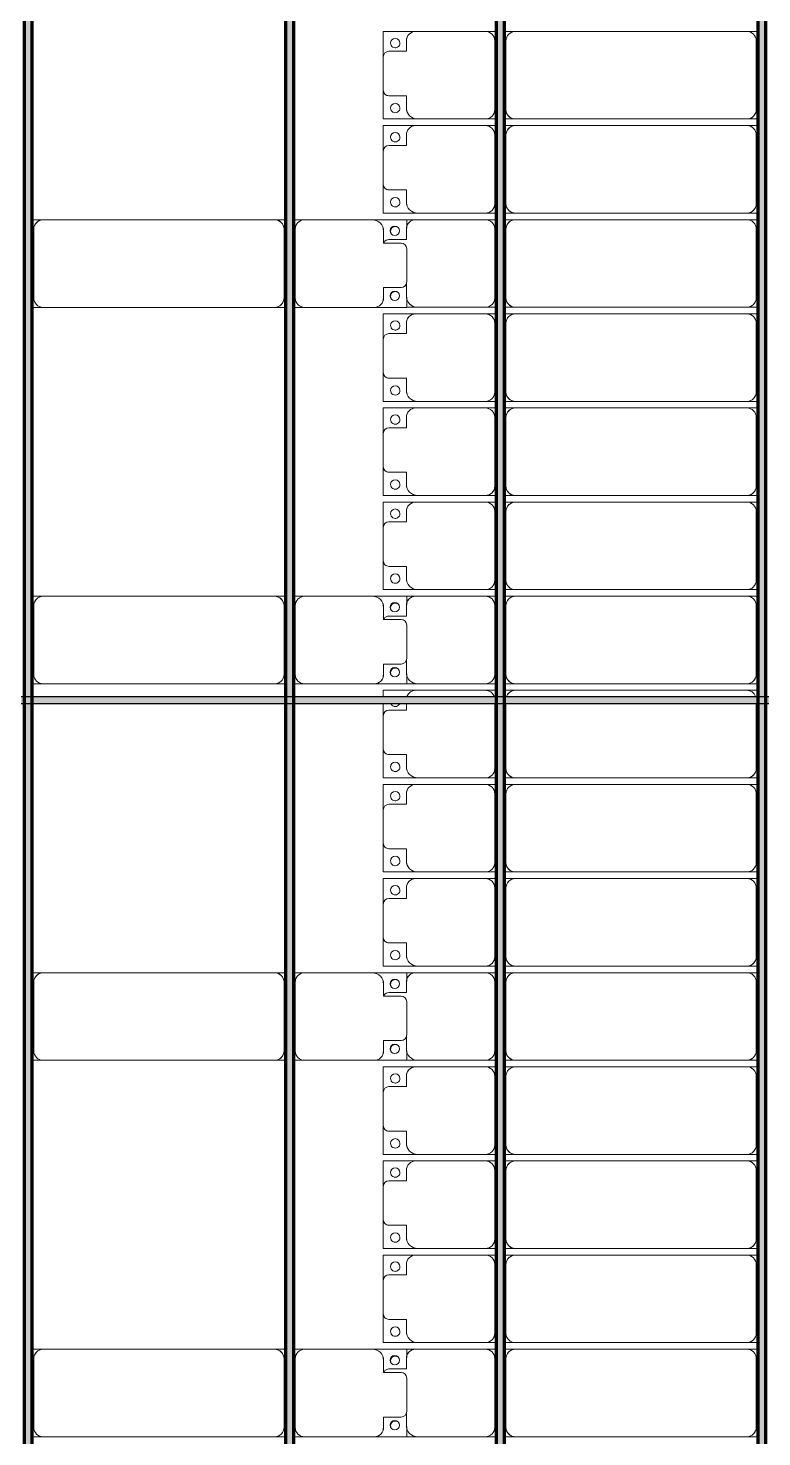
# Model space of a CAD drawing. Header units: millimetres. Extents: x 312848 to 517332, y -142134 to -35114.
# Drawn here: x 395425 to 399325, y -127561 to -120078 of the extents above; entities that cross this region are included whole.
import ezdxf

# ---------------------------------------------------------------- set-up
doc = ezdxf.new("R2010")
doc.units = ezdxf.units.MM
doc.layers.add('A-GENM', color=13, linetype='Continuous', lineweight=9)
doc.layers.add('S-BEAM', color=12, linetype='Continuous', lineweight=9)

# ---------------------------------------------------------------- blocks, each defined once
blk = doc.blocks.new('Dai phao do pin - DẢI PHAO ĐỠ PIN-V1-KHUNG KẾT CẤU BÈ PIN 3')
at = {"layer": 'A-GENM', "color": 7}
for p, q in [((67090, 241.6), (67149.7, 241.6)), ((68380.3, 241.6), (67149.7, 241.6)), ((68380.3, 241.6), (68440, 241.6)), ((68480, 241.6), (68539.7, 241.6)), ((68899.7, 241.6), (68539.7, 241.6)), ((68899.7, 241.6), (69082.2, 241.6)), ((69082.2, 241.6), (69082.2, 196.5)), ((67099.7, 191.6), (67099.7, -173.4)), ((68430.3, -173.4), (68430.3, 191.6)), ((68489.7, 191.6), (68489.7, -173.4)), ((68959.7, 118.2), (68959.7, 181.6)), ((69052.2, 118.2), (68959.7, 118.2)), ((69082.2, -88.2), (69082.2, 88.2)), ((68959.7, -173.4), (68959.7, -118.2)), ((68959.7, -118.2), (69052.2, -118.2)), ((67149.7, -223.4), (67090, -223.4)), ((67149.7, -223.4), (68380.3, -223.4)), ((68440, -223.4), (68380.3, -223.4)), ((68539.7, -223.4), (68480, -223.4)), ((68539.7, -223.4), (68909.7, -223.4)), ((69082.2, -223.4), (68909.7, -223.4)), ((69082.2, -169.7), (69082.2, -223.4))]:
    blk.add_line(p, q, dxfattribs=at)
for centre, radius, start, end in [((67149.7, 191.6), 50, 90, 180), ((67149.7, 191.6), 50, 105, 180), ((68380.3, 191.6), 50, 0, 90), ((68380.3, 191.6), 50, 15, 90), ((68539.7, 191.6), 50, 90, 180), ((68539.7, 191.6), 50, 135, 180), ((68899.7, 181.6), 60, 360, 90), ((68899.7, 181.6), 60, 360, 30), ((69018.6, 183.2), 25, 0, 180), ((69018.6, 183.2), 25, 180, 0), ((69052.2, 88.2), 30, 0, 90), ((69018.6, -161.8), 25, 0, 180), ((69052.2, -88.2), 30, 270, 0), ((69052.2, -88.2), 30, 300, 330), ((67149.7, -173.4), 50, 180, 270), ((67149.7, -173.4), 50, 180, 270), ((68380.3, -173.4), 50, 270, 0), ((68380.3, -173.4), 50, 285, 0), ((68539.7, -173.4), 50, 180, 270), ((68539.7, -173.4), 50, 180, 225), ((68909.7, -173.4), 50, 270, 0), ((68909.7, -173.4), 50, 315, 0), ((69018.6, -161.8), 25, 180, 0)]:
    blk.add_arc(centre, radius, start, end, dxfattribs=at)
blk = doc.blocks.new('Dai phao do pin - DẢI PHAO ĐỠ PIN-V2-KHUNG KẾT CẤU BÈ PIN 3')
at = {"layer": 'A-GENM', "color": 7}
for p, q in [((67090, 241.6), (67149.7, 241.6)), ((68380.3, 241.6), (67149.7, 241.6)), ((68380.3, 241.6), (68440, 241.6)), ((68480, 241.6), (68539.7, 241.6)), ((68899.7, 241.6), (68539.7, 241.6)), ((68899.7, 241.6), (69082.2, 241.6)), ((69082.2, 241.6), (69082.2, 196.5)), ((67099.7, 191.6), (67099.7, -173.4)), ((68430.3, -173.4), (68430.3, 191.6)), ((68489.7, 191.6), (68489.7, -173.4)), ((68959.7, 118.2), (68959.7, 181.6)), ((69052.2, 118.2), (68959.7, 118.2)), ((69082.2, -88.2), (69082.2, 88.2)), ((68959.7, -173.4), (68959.7, -118.2)), ((68959.7, -118.2), (69052.2, -118.2)), ((67149.7, -223.4), (67090, -223.4)), ((67149.7, -223.4), (68380.3, -223.4)), ((68440, -223.4), (68380.3, -223.4)), ((68539.7, -223.4), (68480, -223.4)), ((68539.7, -223.4), (68909.7, -223.4)), ((69082.2, -223.4), (68909.7, -223.4)), ((69082.2, -172.4), (69082.2, -223.4))]:
    blk.add_line(p, q, dxfattribs=at)
for centre, radius, start, end in [((67149.7, 191.6), 50, 90, 180), ((67149.7, 191.6), 50, 105, 180), ((68380.3, 191.6), 50, 0, 90), ((68380.3, 191.6), 50, 15, 90), ((68539.7, 191.6), 50, 90, 180), ((68539.7, 191.6), 50, 135, 180), ((68899.7, 181.6), 60, 360, 90), ((68899.7, 181.6), 60, 360, 28.85264), ((69018.6, 183.2), 25, 0, 180), ((69018.6, 183.2), 25, 180, 0), ((69052.2, 88.2), 30, 0, 90), ((69018.6, -161.8), 25, 0, 180), ((69052.2, -88.2), 30, 270, 0), ((69052.2, -88.2), 30, 300, 330), ((67149.7, -173.4), 50, 180, 270), ((67149.7, -173.4), 50, 180, 270), ((68380.3, -173.4), 50, 270, 0), ((68380.3, -173.4), 50, 285, 0), ((68539.7, -173.4), 50, 180, 270), ((68539.7, -173.4), 50, 180, 225), ((68909.7, -173.4), 50, 270, 0), ((68909.7, -173.4), 50, 315, 0), ((69018.6, -161.8), 25, 180, 0)]:
    blk.add_arc(centre, radius, start, end, dxfattribs=at)
blk = doc.blocks.new('Dai phao do pin - DẢI PHAO ĐỠ PIN-67477-KHUNG KẾT CẤU BÈ PIN 3')
at = {"layer": 'A-GENM', "color": 7}
for p, q in [((67090, 241.6), (67149.7, 241.6)), ((68380.3, 241.6), (67149.7, 241.6)), ((68380.3, 241.6), (68440, 241.6)), ((68480, 241.6), (68539.7, 241.6)), ((68899.7, 241.6), (68539.7, 241.6)), ((68899.7, 241.6), (69082.2, 241.6)), ((69082.2, 241.6), (69082.2, 196.5)), ((67099.7, 191.6), (67099.7, -173.4)), ((68430.3, -173.4), (68430.3, 191.6)), ((68489.7, 191.6), (68489.7, -173.4)), ((68959.7, 118.2), (68959.7, 181.6)), ((69052.2, 118.2), (68959.7, 118.2)), ((69082.2, -88.2), (69082.2, 88.2)), ((68959.7, -173.4), (68959.7, -118.2)), ((68959.7, -118.2), (69052.2, -118.2)), ((67149.7, -223.4), (67090, -223.4)), ((67149.7, -223.4), (68380.3, -223.4)), ((68440, -223.4), (68380.3, -223.4)), ((68539.7, -223.4), (68480, -223.4)), ((68539.7, -223.4), (68909.7, -223.4)), ((69082.2, -223.4), (68909.7, -223.4)), ((69082.2, -169.7), (69082.2, -223.4))]:
    blk.add_line(p, q, dxfattribs=at)
for centre, radius, start, end in [((67149.7, 191.6), 50, 90, 180), ((67149.7, 191.6), 50, 105, 180), ((68380.3, 191.6), 50, 0, 90), ((68380.3, 191.6), 50, 15, 90), ((68539.7, 191.6), 50, 90, 180), ((68539.7, 191.6), 50, 135, 180), ((68899.7, 181.6), 60, 360, 90), ((68899.7, 181.6), 60, 360, 30), ((69018.6, 183.2), 25, 0, 180), ((69018.6, 183.2), 25, 180, 0), ((69052.2, 88.2), 30, 0, 90), ((69018.6, -161.8), 25, 0, 180), ((69052.2, -88.2), 30, 270, 0), ((69052.2, -88.2), 30, 300, 330), ((67149.7, -173.4), 50, 180, 270), ((67149.7, -173.4), 50, 180, 270), ((68380.3, -173.4), 50, 270, 0), ((68380.3, -173.4), 50, 285, 0), ((68539.7, -173.4), 50, 180, 270), ((68539.7, -173.4), 50, 180, 225), ((68909.7, -173.4), 50, 270, 0), ((68909.7, -173.4), 50, 315, 0), ((69018.6, -161.8), 25, 180, 0)]:
    blk.add_arc(centre, radius, start, end, dxfattribs=at)
blk = doc.blocks.new('Dầm C52 - Hộp 40x60-V18-KHUNG KẾT CẤU BÈ PIN 3')
at = {"layer": 'S-BEAM', "lineweight": 25}
blk.add_hatch(color=4, dxfattribs=at).paths.add_polyline_path([(55975.3, -20), (55975.3, 20), (-55975.3, 20), (-55975.3, -20), (55935.6, -20)])
at = {"layer": 'S-BEAM', "color": 4, "lineweight": 25}
for p, q in [((-55975.3, 20), (55975.3, 20)), ((55975.3, -20), (-55975.3, -20))]:
    blk.add_line(p, q, dxfattribs=at)
blk = doc.blocks.new('Dải phao đi lại kèm đỡ invester - DẢI PHAO ĐI LẠI-V20-KHUNG KẾT CẤU BÈ PIN 3')
at = {"layer": 'A-GENM', "color": 7}
for p, q in [((5794.6, 1312.2), (5803.5, 1312.2)), ((6118.2, 1189.7), (6118.2, 1282.2)), ((6169.7, 1312.2), (6176.8, 1312.2)), ((6223.4, 1312.2), (6223.4, 1139.7)), ((6258.4, 1312.2), (6411.8, 1312.2)), ((6258.4, 1129.7), (6258.4, 1312.2)), ((6381.8, 1282.2), (6381.8, 1189.7)), ((6588.2, 1312.2), (6411.8, 1312.2)), ((6588.2, 1312.2), (6723.4, 1312.2)), ((6618.2, 1189.7), (6618.2, 1282.2)), ((6723.4, 1312.2), (6723.4, 1139.7)), ((6758.4, 1312.2), (6911.8, 1312.2)), ((6758.4, 1129.7), (6758.4, 1312.2)), ((6881.8, 1282.2), (6881.8, 1189.7)), ((7088.2, 1312.2), (6911.8, 1312.2)), ((7088.2, 1312.2), (7223.4, 1312.2)), ((7118.2, 1189.7), (7118.2, 1282.2)), ((7223.4, 1312.2), (7223.4, 1139.7)), ((7258.4, 1312.2), (7411.8, 1312.2)), ((7258.4, 1129.7), (7258.4, 1312.2)), ((7381.8, 1282.2), (7381.8, 1189.7)), ((7588.2, 1312.2), (7411.8, 1312.2)), ((7588.2, 1312.2), (7723.4, 1312.2)), ((7618.2, 1189.7), (7618.2, 1282.2)), ((7723.4, 1312.2), (7723.4, 1139.7)), ((7794.6, 1312.2), (7803.5, 1312.2)), ((8118.2, 1189.7), (8118.2, 1282.2)), ((8169.7, 1312.2), (8176.8, 1312.2)), ((8223.4, 1312.2), (8223.4, 1139.7)), ((8258.4, 1312.2), (8411.8, 1312.2)), ((8258.4, 1129.7), (8258.4, 1312.2)), ((8381.8, 1282.2), (8381.8, 1189.7)), ((8588.2, 1312.2), (8411.8, 1312.2)), ((8588.2, 1312.2), (8723.4, 1312.2)), ((8618.2, 1189.7), (8618.2, 1282.2)), ((8723.4, 1312.2), (8723.4, 1139.7)), ((8758.4, 1312.2), (8911.8, 1312.2)), ((8758.4, 1129.7), (8758.4, 1312.2)), ((8881.8, 1282.2), (8881.8, 1189.7)), ((9088.2, 1312.2), (8911.8, 1312.2)), ((9088.2, 1312.2), (9223.4, 1312.2)), ((9118.2, 1189.7), (9118.2, 1282.2)), ((9223.4, 1312.2), (9223.4, 1139.7)), ((9258.4, 1312.2), (9411.8, 1312.2)), ((9258.4, 1129.7), (9258.4, 1312.2)), ((9381.8, 1282.2), (9381.8, 1189.7)), ((9588.2, 1312.2), (9411.8, 1312.2)), ((9588.2, 1312.2), (9651.2, 1312.2)), ((9618.2, 1189.7), (9618.2, 1282.2)), ((9691.2, 1312.2), (9723.4, 1312.2)), ((9723.4, 1312.2), (9723.4, 1139.7)), ((9794.6, 1312.2), (9803.5, 1312.2)), ((10118.2, 1189.7), (10118.2, 1282.2)), ((10169.7, 1312.2), (10176.8, 1312.2)), ((10223.4, 1312.2), (10223.4, 1139.7)), ((10258.4, 1312.2), (10411.8, 1312.2)), ((10258.4, 1129.7), (10258.4, 1312.2)), ((10381.8, 1282.2), (10381.8, 1189.7)), ((10588.2, 1312.2), (10411.8, 1312.2)), ((10588.2, 1312.2), (10723.4, 1312.2)), ((10618.2, 1189.7), (10618.2, 1282.2)), ((10723.4, 1312.2), (10723.4, 1139.7)), ((10758.4, 1312.2), (10911.8, 1312.2)), ((10758.4, 1129.7), (10758.4, 1312.2)), ((10881.8, 1282.2), (10881.8, 1189.7)), ((11088.2, 1312.2), (10911.8, 1312.2)), ((11088.2, 1312.2), (11223.4, 1312.2)), ((11118.2, 1189.7), (11118.2, 1282.2)), ((11223.4, 1312.2), (11223.4, 1139.7)), ((11258.4, 1312.2), (11411.8, 1312.2)), ((11258.4, 1129.7), (11258.4, 1312.2)), ((11381.8, 1282.2), (11381.8, 1189.7)), ((11588.2, 1312.2), (11411.8, 1312.2)), ((11588.2, 1312.2), (11723.4, 1312.2)), ((11618.2, 1189.7), (11618.2, 1282.2)), ((11723.4, 1312.2), (11723.4, 1139.7)), ((11794.6, 1312.2), (11803.5, 1312.2)), ((12118.2, 1189.7), (12118.2, 1282.2)), ((12169.7, 1312.2), (12176.8, 1312.2)), ((12223.4, 1312.2), (12223.4, 1139.7)), ((12258.4, 1312.2), (12411.8, 1312.2)), ((12258.4, 1129.7), (12258.4, 1312.2)), ((12381.8, 1282.2), (12381.8, 1189.7)), ((12588.2, 1312.2), (12411.8, 1312.2)), ((12588.2, 1312.2), (12723.4, 1312.2)), ((12618.2, 1189.7), (12618.2, 1282.2)), ((12723.4, 1312.2), (12723.4, 1139.7)), ((12758.4, 1312.2), (12911.8, 1312.2)), ((12758.4, 1129.7), (12758.4, 1312.2)), ((12881.8, 1282.2), (12881.8, 1189.7)), ((13088.2, 1312.2), (12911.8, 1312.2)), ((13088.2, 1312.2), (13223.4, 1312.2)), ((13118.2, 1189.7), (13118.2, 1282.2)), ((13223.4, 1312.2), (13223.4, 1139.7)), ((5758.4, 1129.7), (5758.4, 1188.8)), ((5758.4, 1129.7), (5758.4, 769.7)), ((5881.8, 1189.7), (5818.4, 1189.7)), ((6173.4, 1189.7), (6118.2, 1189.7)), ((6223.4, 769.7), (6223.4, 1139.7)), ((6258.4, 1129.7), (6258.4, 769.7)), ((6381.8, 1189.7), (6318.4, 1189.7)), ((6673.4, 1189.7), (6618.2, 1189.7)), ((6723.4, 769.7), (6723.4, 1139.7)), ((6758.4, 1129.7), (6758.4, 769.7)), ((6881.8, 1189.7), (6818.4, 1189.7)), ((7173.4, 1189.7), (7118.2, 1189.7)), ((7223.4, 769.7), (7223.4, 1139.7)), ((7258.4, 1129.7), (7258.4, 769.7)), ((7381.8, 1189.7), (7318.4, 1189.7)), ((7673.4, 1189.7), (7618.2, 1189.7)), ((7723.4, 769.7), (7723.4, 1139.7)), ((7758.4, 1129.7), (7758.4, 1188.8)), ((7758.4, 1129.7), (7758.4, 769.7)), ((7881.8, 1189.7), (7818.4, 1189.7)), ((8173.4, 1189.7), (8118.2, 1189.7)), ((8223.4, 769.7), (8223.4, 1139.7)), ((8258.4, 1129.7), (8258.4, 769.7)), ((8381.8, 1189.7), (8318.4, 1189.7)), ((8673.4, 1189.7), (8618.2, 1189.7)), ((8723.4, 769.7), (8723.4, 1139.7)), ((8758.4, 1129.7), (8758.4, 769.7)), ((8881.8, 1189.7), (8818.4, 1189.7)), ((9173.4, 1189.7), (9118.2, 1189.7)), ((9223.4, 769.7), (9223.4, 1139.7)), ((9258.4, 1129.7), (9258.4, 769.7)), ((9381.8, 1189.7), (9318.4, 1189.7)), ((9651.2, 1189.7), (9618.2, 1189.7)), ((9723.4, 769.7), (9723.4, 1139.7)), ((9758.4, 1129.7), (9758.4, 1188.8)), ((9758.4, 1129.7), (9758.4, 769.7)), ((9881.8, 1189.7), (9818.4, 1189.7)), ((10173.4, 1189.7), (10118.2, 1189.7)), ((10223.4, 769.7), (10223.4, 1139.7)), ((10258.4, 1129.7), (10258.4, 769.7)), ((10381.8, 1189.7), (10318.4, 1189.7)), ((10673.4, 1189.7), (10618.2, 1189.7)), ((10723.4, 769.7), (10723.4, 1139.7)), ((10758.4, 1129.7), (10758.4, 769.7)), ((10881.8, 1189.7), (10818.4, 1189.7)), ((11173.4, 1189.7), (11118.2, 1189.7)), ((11223.4, 769.7), (11223.4, 1139.7)), ((11258.4, 1129.7), (11258.4, 769.7)), ((11381.8, 1189.7), (11318.4, 1189.7)), ((11673.4, 1189.7), (11618.2, 1189.7)), ((11723.4, 769.7), (11723.4, 1139.7)), ((11758.4, 1129.7), (11758.4, 1188.8)), ((11758.4, 1129.7), (11758.4, 769.7)), ((11881.8, 1189.7), (11818.4, 1189.7)), ((12173.4, 1189.7), (12118.2, 1189.7)), ((12223.4, 769.7), (12223.4, 1139.7)), ((12258.4, 1129.7), (12258.4, 769.7)), ((12381.8, 1189.7), (12318.4, 1189.7)), ((12673.4, 1189.7), (12618.2, 1189.7)), ((12723.4, 769.7), (12723.4, 1139.7)), ((12758.4, 1129.7), (12758.4, 769.7)), ((12881.8, 1189.7), (12818.4, 1189.7)), ((13173.4, 1189.7), (13118.2, 1189.7)), ((13223.4, 769.7), (13223.4, 1139.7)), ((5758.4, 710), (5758.4, 769.7)), ((6223.4, 769.7), (6223.4, 710)), ((6258.4, 710), (6258.4, 769.7)), ((6723.4, 769.7), (6723.4, 710)), ((6758.4, 710), (6758.4, 769.7)), ((7223.4, 769.7), (7223.4, 710)), ((7258.4, 710), (7258.4, 769.7)), ((7723.4, 769.7), (7723.4, 710)), ((7758.4, 710), (7758.4, 769.7)), ((8223.4, 769.7), (8223.4, 710)), ((8258.4, 710), (8258.4, 769.7)), ((8723.4, 769.7), (8723.4, 710)), ((8758.4, 710), (8758.4, 769.7)), ((9223.4, 769.7), (9223.4, 710)), ((9258.4, 710), (9258.4, 769.7)), ((9723.4, 769.7), (9723.4, 710)), ((9758.4, 710), (9758.4, 769.7)), ((10223.4, 769.7), (10223.4, 710)), ((10258.4, 710), (10258.4, 769.7)), ((10723.4, 769.7), (10723.4, 710)), ((10758.4, 710), (10758.4, 769.7)), ((11223.4, 769.7), (11223.4, 710)), ((11258.4, 710), (11258.4, 769.7)), ((11723.4, 769.7), (11723.4, 710)), ((11758.4, 710), (11758.4, 769.7)), ((12223.4, 769.7), (12223.4, 710)), ((12258.4, 710), (12258.4, 769.7)), ((12723.4, 769.7), (12723.4, 710)), ((12758.4, 710), (12758.4, 769.7)), ((13223.4, 769.7), (13223.4, 710)), ((5808.4, 719.7), (6173.4, 719.7)), ((6308.4, 719.7), (6673.4, 719.7)), ((6808.4, 719.7), (7173.4, 719.7)), ((7308.4, 719.7), (7673.4, 719.7)), ((7808.4, 719.7), (8173.4, 719.7)), ((8308.4, 719.7), (8673.4, 719.7)), ((8808.4, 719.7), (9173.4, 719.7)), ((9308.4, 719.7), (9651.2, 719.7)), ((9808.4, 719.7), (10173.4, 719.7)), ((10308.4, 719.7), (10673.4, 719.7)), ((10808.4, 719.7), (11173.4, 719.7)), ((11308.4, 719.7), (11673.4, 719.7)), ((11808.4, 719.7), (12173.4, 719.7)), ((12308.4, 719.7), (12673.4, 719.7)), ((12808.4, 719.7), (13173.4, 719.7)), ((5758.4, 610.3), (5758.4, 670)), ((5758.4, 610.3), (5758.4, -620.3)), ((6173.4, 660.3), (5808.4, 660.3)), ((6223.4, 670), (6223.4, 610.3)), ((6223.4, -620.3), (6223.4, 610.3)), ((6258.4, 610.3), (6258.4, 670)), ((6258.4, 610.3), (6258.4, -620.3)), ((6673.4, 660.3), (6308.4, 660.3)), ((6723.4, 670), (6723.4, 610.3)), ((6723.4, -620.3), (6723.4, 610.3)), ((6758.4, 610.3), (6758.4, 670)), ((6758.4, 610.3), (6758.4, -620.3)), ((7173.4, 660.3), (6808.4, 660.3)), ((7223.4, 670), (7223.4, 610.3)), ((7223.4, -620.3), (7223.4, 610.3)), ((7258.4, 610.3), (7258.4, 670)), ((7258.4, 610.3), (7258.4, -620.3)), ((7673.4, 660.3), (7308.4, 660.3)), ((7723.4, 670), (7723.4, 610.3)), ((7723.4, -620.3), (7723.4, 610.3)), ((7758.4, 610.3), (7758.4, 670)), ((7758.4, 610.3), (7758.4, -620.3)), ((8173.4, 660.3), (7808.4, 660.3)), ((8223.4, 670), (8223.4, 610.3)), ((8223.4, -620.3), (8223.4, 610.3)), ((8258.4, 610.3), (8258.4, 670)), ((8258.4, 610.3), (8258.4, -620.3)), ((8673.4, 660.3), (8308.4, 660.3)), ((8723.4, 670), (8723.4, 610.3)), ((8723.4, -620.3), (8723.4, 610.3)), ((8758.4, 610.3), (8758.4, 670)), ((8758.4, 610.3), (8758.4, -620.3)), ((9173.4, 660.3), (8808.4, 660.3)), ((9223.4, 670), (9223.4, 610.3)), ((9223.4, -620.3), (9223.4, 610.3)), ((9258.4, 610.3), (9258.4, 670)), ((9258.4, 610.3), (9258.4, -620.3)), ((9651.2, 660.3), (9308.4, 660.3)), ((9723.4, 670), (9723.4, 610.3)), ((9723.4, -620.3), (9723.4, 610.3)), ((9758.4, 610.3), (9758.4, 670)), ((9758.4, 610.3), (9758.4, -620.3)), ((10173.4, 660.3), (9808.4, 660.3)), ((10223.4, 670), (10223.4, 610.3)), ((10223.4, -620.3), (10223.4, 610.3)), ((10258.4, 610.3), (10258.4, 670)), ((10258.4, 610.3), (10258.4, -620.3)), ((10673.4, 660.3), (10308.4, 660.3)), ((10723.4, 670), (10723.4, 610.3)), ((10723.4, -620.3), (10723.4, 610.3)), ((10758.4, 610.3), (10758.4, 670)), ((10758.4, 610.3), (10758.4, -620.3)), ((11173.4, 660.3), (10808.4, 660.3)), ((11223.4, 670), (11223.4, 610.3)), ((11223.4, -620.3), (11223.4, 610.3)), ((11258.4, 610.3), (11258.4, 670)), ((11258.4, 610.3), (11258.4, -620.3)), ((11673.4, 660.3), (11308.4, 660.3)), ((11723.4, 670), (11723.4, 610.3)), ((11723.4, -620.3), (11723.4, 610.3)), ((11758.4, 610.3), (11758.4, 670)), ((11758.4, 610.3), (11758.4, -620.3)), ((12173.4, 660.3), (11808.4, 660.3)), ((12223.4, 670), (12223.4, 610.3)), ((12223.4, -620.3), (12223.4, 610.3)), ((12258.4, 610.3), (12258.4, 670)), ((12258.4, 610.3), (12258.4, -620.3)), ((12673.4, 660.3), (12308.4, 660.3)), ((12723.4, 670), (12723.4, 610.3)), ((12723.4, -620.3), (12723.4, 610.3)), ((12758.4, 610.3), (12758.4, 670)), ((12758.4, 610.3), (12758.4, -620.3)), ((13173.4, 660.3), (12808.4, 660.3)), ((13223.4, 670), (13223.4, 610.3)), ((13223.4, -620.3), (13223.4, 610.3)), ((5758.4, -680), (5758.4, -620.3)), ((5808.4, -670.3), (6173.4, -670.3)), ((6223.4, -620.3), (6223.4, -680)), ((6258.4, -680), (6258.4, -620.3)), ((6308.4, -670.3), (6673.4, -670.3)), ((6723.4, -620.3), (6723.4, -680)), ((6758.4, -680), (6758.4, -620.3)), ((6808.4, -670.3), (7173.4, -670.3)), ((7223.4, -620.3), (7223.4, -680)), ((7258.4, -680), (7258.4, -620.3)), ((7308.4, -670.3), (7673.4, -670.3)), ((7723.4, -620.3), (7723.4, -680)), ((7758.4, -680), (7758.4, -620.3)), ((7808.4, -670.3), (8173.4, -670.3)), ((8223.4, -620.3), (8223.4, -680)), ((8258.4, -680), (8258.4, -620.3)), ((8308.4, -670.3), (8673.4, -670.3)), ((8723.4, -620.3), (8723.4, -680)), ((8758.4, -680), (8758.4, -620.3)), ((8808.4, -670.3), (9173.4, -670.3)), ((9223.4, -620.3), (9223.4, -680)), ((9258.4, -680), (9258.4, -620.3)), ((9308.4, -670.3), (9651.2, -670.3)), ((9723.4, -620.3), (9723.4, -680)), ((9758.4, -680), (9758.4, -620.3)), ((9808.4, -670.3), (10173.4, -670.3)), ((10223.4, -620.3), (10223.4, -680)), ((10258.4, -680), (10258.4, -620.3)), ((10308.4, -670.3), (10673.4, -670.3)), ((10723.4, -620.3), (10723.4, -680)), ((10758.4, -680), (10758.4, -620.3)), ((10808.4, -670.3), (11173.4, -670.3)), ((11223.4, -620.3), (11223.4, -680)), ((11258.4, -680), (11258.4, -620.3)), ((11308.4, -670.3), (11673.4, -670.3)), ((11723.4, -620.3), (11723.4, -680)), ((11758.4, -680), (11758.4, -620.3)), ((11808.4, -670.3), (12173.4, -670.3)), ((12223.4, -620.3), (12223.4, -680)), ((12258.4, -680), (12258.4, -620.3)), ((12308.4, -670.3), (12673.4, -670.3)), ((12723.4, -620.3), (12723.4, -680)), ((12758.4, -680), (12758.4, -620.3)), ((12808.4, -670.3), (13173.4, -670.3)), ((13223.4, -620.3), (13223.4, -680))]:
    blk.add_line(p, q, dxfattribs=at)
for centre, radius, start, end in [((5816.8, 1248.6), 25, 90, 120), ((5816.8, 1248.6), 25, 330, 90), ((6088.2, 1282.2), 30, 360, 60), ((6161.8, 1248.6), 25, 90, 120), ((6161.8, 1248.6), 25, 330, 90), ((6316.8, 1248.6), 25, 90, 270), ((6316.8, 1248.6), 25, 270, 90), ((6411.8, 1282.2), 30, 90, 180), ((6411.8, 1282.2), 30, 90, 150), ((6588.2, 1282.2), 30, 360, 90), ((6588.2, 1282.2), 30, 30, 90), ((6661.8, 1248.6), 25, 90, 270), ((6661.8, 1248.6), 25, 270, 90), ((6816.8, 1248.6), 25, 90, 270), ((6816.8, 1248.6), 25, 270, 90), ((6911.8, 1282.2), 30, 90, 180), ((6911.8, 1282.2), 30, 90, 150), ((7088.2, 1282.2), 30, 360, 90), ((7088.2, 1282.2), 30, 30, 90), ((7161.8, 1248.6), 25, 90, 270), ((7161.8, 1248.6), 25, 270, 90), ((7316.8, 1248.6), 25, 90, 270), ((7316.8, 1248.6), 25, 270, 90), ((7411.8, 1282.2), 30, 90, 180), ((7411.8, 1282.2), 30, 90, 150), ((7588.2, 1282.2), 30, 360, 90), ((7588.2, 1282.2), 30, 30, 90), ((7661.8, 1248.6), 25, 90, 270), ((7661.8, 1248.6), 25, 270, 90), ((7816.8, 1248.6), 25, 90, 108.59933), ((7816.8, 1248.6), 25, 330, 90), ((8088.2, 1282.2), 30, 0, 60), ((8161.8, 1248.6), 25, 90, 120), ((8161.8, 1248.6), 25, 330, 90), ((8316.8, 1248.6), 25, 90, 270), ((8316.8, 1248.6), 25, 270, 90), ((8411.8, 1282.2), 30, 90, 180), ((8411.8, 1282.2), 30, 90, 150), ((8588.2, 1282.2), 30, 360, 90), ((8588.2, 1282.2), 30, 30, 90), ((8661.8, 1248.6), 25, 90, 270), ((8661.8, 1248.6), 25, 270, 90), ((8816.8, 1248.6), 25, 90, 270), ((8816.8, 1248.6), 25, 270, 90), ((8911.8, 1282.2), 30, 90, 180), ((8911.8, 1282.2), 30, 90, 150), ((9088.2, 1282.2), 30, 0, 90), ((9088.2, 1282.2), 30, 30, 90), ((9161.8, 1248.6), 25, 90, 270), ((9161.8, 1248.6), 25, 270, 90), ((9316.8, 1248.6), 25, 90, 270), ((9316.8, 1248.6), 25, 270, 90), ((9411.8, 1282.2), 30, 90, 180), ((9411.8, 1282.2), 30, 90, 150), ((9588.2, 1282.2), 30, 360, 90), ((9588.2, 1282.2), 30, 30, 90), ((9816.8, 1248.6), 25, 90, 120), ((9816.8, 1248.6), 25, 330, 90), ((10088.2, 1282.2), 30, 0, 60), ((10161.8, 1248.6), 25, 90, 120), ((10161.8, 1248.6), 25, 330, 90), ((10316.8, 1248.6), 25, 90, 270), ((10316.8, 1248.6), 25, 270, 90), ((10411.8, 1282.2), 30, 90, 180), ((10411.8, 1282.2), 30, 90, 150), ((10588.2, 1282.2), 30, 0, 90), ((10588.2, 1282.2), 30, 30, 90), ((10661.8, 1248.6), 25, 90, 270), ((10661.8, 1248.6), 25, 270, 90), ((10816.8, 1248.6), 25, 90, 270), ((10816.8, 1248.6), 25, 270, 90), ((10911.8, 1282.2), 30, 90, 180), ((10911.8, 1282.2), 30, 90, 150), ((11088.2, 1282.2), 30, 360, 90), ((11088.2, 1282.2), 30, 30, 90), ((11161.8, 1248.6), 25, 90, 270), ((11161.8, 1248.6), 25, 270, 90), ((11316.8, 1248.6), 25, 90, 270), ((11316.8, 1248.6), 25, 270, 90), ((11411.8, 1282.2), 30, 90, 180), ((11411.8, 1282.2), 30, 90, 150), ((11588.2, 1282.2), 30, 0, 90), ((11588.2, 1282.2), 30, 30, 90), ((11661.8, 1248.6), 25, 90, 270), ((11661.8, 1248.6), 25, 270, 90), ((11816.8, 1248.6), 25, 90, 120), ((11816.8, 1248.6), 25, 330, 90), ((12088.2, 1282.2), 30, 0, 60), ((12161.8, 1248.6), 25, 90, 120), ((12161.8, 1248.6), 25, 330, 90), ((12316.8, 1248.6), 25, 90, 270), ((12316.8, 1248.6), 25, 270, 90), ((12411.8, 1282.2), 30, 90, 180), ((12411.8, 1282.2), 30, 90, 150), ((12588.2, 1282.2), 30, 0, 90), ((12588.2, 1282.2), 30, 30, 90), ((12661.8, 1248.6), 25, 90, 270), ((12661.8, 1248.6), 25, 270, 90), ((12816.8, 1248.6), 25, 90, 270), ((12816.8, 1248.6), 25, 270, 90), ((12911.8, 1282.2), 30, 90, 180), ((12911.8, 1282.2), 30, 90, 150), ((13088.2, 1282.2), 30, 0, 90), ((13088.2, 1282.2), 30, 30, 90), ((13161.8, 1248.6), 25, 90, 270), ((13161.8, 1248.6), 25, 270, 90), ((6661.8, 1248.6), 25, 180, 195), ((7161.8, 1248.6), 25, 180, 195), ((7661.8, 1248.6), 25, 180, 195), ((8661.8, 1248.6), 25, 180, 195), ((9161.8, 1248.6), 25, 180, 195), ((9661.8, 1248.6), 25, 120, 240), ((9661.8, 1248.6), 25, 180, 195), ((10661.8, 1248.6), 25, 180, 195), ((11161.8, 1248.6), 25, 180, 195), ((11661.8, 1248.6), 25, 180, 192.54305), ((12661.8, 1248.6), 25, 180, 195), ((13161.8, 1248.6), 25, 180, 195), ((5818.4, 1129.7), 60, 90, 180), ((5818.4, 1129.7), 60, 105, 120), ((6173.4, 1139.7), 50, 360, 90), ((6173.4, 1139.7), 50, 45, 75), ((6318.4, 1129.7), 60, 90, 180), ((6318.4, 1129.7), 60, 90, 120), ((6673.4, 1139.7), 50, 0, 90), ((6673.4, 1139.7), 50, 45, 90), ((6818.4, 1129.7), 60, 90, 180), ((6818.4, 1129.7), 60, 90, 120), ((7173.4, 1139.7), 50, 0, 90), ((7173.4, 1139.7), 50, 45, 90), ((7318.4, 1129.7), 60, 90, 180), ((7318.4, 1129.7), 60, 90, 120), ((7673.4, 1139.7), 50, 360, 90), ((7673.4, 1139.7), 50, 45, 90), ((7818.4, 1129.7), 60, 90, 180), ((7818.4, 1129.7), 60, 105, 120), ((8173.4, 1139.7), 50, 0, 90), ((8173.4, 1139.7), 50, 45, 75), ((8318.4, 1129.7), 60, 90, 180), ((8318.4, 1129.7), 60, 90, 120), ((8673.4, 1139.7), 50, 360, 90), ((8673.4, 1139.7), 50, 45, 90), ((8818.4, 1129.7), 60, 90, 180), ((8818.4, 1129.7), 60, 90, 120), ((9173.4, 1139.7), 50, 0, 90), ((9173.4, 1139.7), 50, 45, 90), ((9318.4, 1129.7), 60, 90, 180), ((9318.4, 1129.7), 60, 90, 120), ((9673.4, 1139.7), 50, 0, 68.92376), ((9673.4, 1139.7), 50, 45, 68.92376), ((9818.4, 1129.7), 60, 90, 180), ((9818.4, 1129.7), 60, 105, 120), ((10173.4, 1139.7), 50, 0, 90), ((10173.4, 1139.7), 50, 45, 75), ((10318.4, 1129.7), 60, 90, 180), ((10318.4, 1129.7), 60, 90, 120), ((10673.4, 1139.7), 50, 360, 90), ((10673.4, 1139.7), 50, 45, 90), ((10818.4, 1129.7), 60, 90, 180), ((10818.4, 1129.7), 60, 90, 120), ((11173.4, 1139.7), 50, 0, 90), ((11173.4, 1139.7), 50, 45, 90), ((11318.4, 1129.7), 60, 90, 180), ((11318.4, 1129.7), 60, 90, 120), ((11673.4, 1139.7), 50, 360, 90), ((11673.4, 1139.7), 50, 45, 90), ((11818.4, 1129.7), 60, 90, 180), ((11818.4, 1129.7), 60, 105, 120), ((12173.4, 1139.7), 50, 0, 90), ((12173.4, 1139.7), 50, 45, 75), ((12318.4, 1129.7), 60, 90, 180), ((12318.4, 1129.7), 60, 90, 120), ((12673.4, 1139.7), 50, 360, 90), ((12673.4, 1139.7), 50, 45, 90), ((12818.4, 1129.7), 60, 90, 180), ((12818.4, 1129.7), 60, 90, 120), ((13173.4, 1139.7), 50, 360, 90), ((13173.4, 1139.7), 50, 45, 90), ((5808.4, 769.7), 50, 180, 270), ((6173.4, 769.7), 50, 270, 0), ((6308.4, 769.7), 50, 180, 270), ((6673.4, 769.7), 50, 270, 0), ((6808.4, 769.7), 50, 180, 270), ((7173.4, 769.7), 50, 270, 0), ((7308.4, 769.7), 50, 180, 270), ((7673.4, 769.7), 50, 270, 0), ((7808.4, 769.7), 50, 180, 270), ((8173.4, 769.7), 50, 270, 0), ((8308.4, 769.7), 50, 180, 270), ((8673.4, 769.7), 50, 270, 0), ((8808.4, 769.7), 50, 180, 270), ((9173.4, 769.7), 50, 270, 0), ((9308.4, 769.7), 50, 180, 270), ((9673.4, 769.7), 50, 291.07624, 0), ((9808.4, 769.7), 50, 180, 270), ((10173.4, 769.7), 50, 270, 0), ((10308.4, 769.7), 50, 180, 270), ((10673.4, 769.7), 50, 270, 360), ((10808.4, 769.7), 50, 180, 270), ((11173.4, 769.7), 50, 270, 0), ((11308.4, 769.7), 50, 180, 270), ((11673.4, 769.7), 50, 270, 0), ((11808.4, 769.7), 50, 180, 270), ((12173.4, 769.7), 50, 270, 0), ((12308.4, 769.7), 50, 180, 270), ((12673.4, 769.7), 50, 270, 0), ((12808.4, 769.7), 50, 180, 270), ((13173.4, 769.7), 50, 270, 360), ((5808.4, 769.7), 50, 225, 270), ((6173.4, 769.7), 50, 270, 315), ((6308.4, 769.7), 50, 231.3571, 270), ((6673.4, 769.7), 50, 270, 315), ((6808.4, 769.7), 50, 225, 270), ((7173.4, 769.7), 50, 270, 315), ((7308.4, 769.7), 50, 225, 270), ((7673.4, 769.7), 50, 270, 315), ((7808.4, 769.7), 50, 225, 270), ((8173.4, 769.7), 50, 270, 315), ((8308.4, 769.7), 50, 225, 270), ((8673.4, 769.7), 50, 270, 315), ((8808.4, 769.7), 50, 225, 270), ((9173.4, 769.7), 50, 270, 315), ((9308.4, 769.7), 50, 225, 270), ((9673.4, 769.7), 50, 291.07624, 315), ((9808.4, 769.7), 50, 225, 270), ((10173.4, 769.7), 50, 270, 315), ((10308.4, 769.7), 50, 225, 270), ((10673.4, 769.7), 50, 270, 315), ((10808.4, 769.7), 50, 225, 270), ((11173.4, 769.7), 50, 270, 315), ((11308.4, 769.7), 50, 225, 270), ((11673.4, 769.7), 50, 270, 315), ((11808.4, 769.7), 50, 225, 270), ((12173.4, 769.7), 50, 270, 315), ((12308.4, 769.7), 50, 225, 270), ((12673.4, 769.7), 50, 270, 315), ((12808.4, 769.7), 50, 225, 270), ((13173.4, 769.7), 50, 270, 315), ((5808.4, 610.3), 50, 90, 180), ((5808.4, 610.3), 50, 105, 180), ((6173.4, 610.3), 50, 360, 90), ((6173.4, 610.3), 50, 15, 90), ((6308.4, 610.3), 50, 90, 180), ((6308.4, 610.3), 50, 135, 180), ((6308.4, 610.3), 50, 105, 128.6429), ((6673.4, 610.3), 50, 360, 90), ((6673.4, 610.3), 50, 15, 90), ((6808.4, 610.3), 50, 90, 180), ((6808.4, 610.3), 50, 105, 180), ((7173.4, 610.3), 50, 360, 90), ((7173.4, 610.3), 50, 15, 90), ((7308.4, 610.3), 50, 90, 180), ((7308.4, 610.3), 50, 105, 180), ((7673.4, 610.3), 50, 360, 90), ((7673.4, 610.3), 50, 15, 90), ((7808.4, 610.3), 50, 90, 180), ((7808.4, 610.3), 50, 105, 180), ((8173.4, 610.3), 50, 360, 90), ((8173.4, 610.3), 50, 15, 90), ((8308.4, 610.3), 50, 90, 180), ((8308.4, 610.3), 50, 105, 180), ((8673.4, 610.3), 50, 0, 90), ((8673.4, 610.3), 50, 15, 90), ((8808.4, 610.3), 50, 90, 180), ((8808.4, 610.3), 50, 105, 180), ((9173.4, 610.3), 50, 360, 90), ((9173.4, 610.3), 50, 15, 90), ((9308.4, 610.3), 50, 90, 180), ((9308.4, 610.3), 50, 105, 180), ((9673.4, 610.3), 50, 360, 68.92376), ((9673.4, 610.3), 50, 15, 68.92376), ((9808.4, 610.3), 50, 90, 180), ((9808.4, 610.3), 50, 105, 180), ((10173.4, 610.3), 50, 0, 90), ((10173.4, 610.3), 50, 15, 90), ((10308.4, 610.3), 50, 90, 180), ((10308.4, 610.3), 50, 105, 180), ((10673.4, 610.3), 50, 0, 90), ((10673.4, 610.3), 50, 15, 90), ((10808.4, 610.3), 50, 90, 180), ((10808.4, 610.3), 50, 105, 180), ((11173.4, 610.3), 50, 0, 90), ((11173.4, 610.3), 50, 15, 90), ((11308.4, 610.3), 50, 90, 180), ((11308.4, 610.3), 50, 105, 180), ((11673.4, 610.3), 50, 0, 90), ((11673.4, 610.3), 50, 15, 90), ((11808.4, 610.3), 50, 90, 180), ((11808.4, 610.3), 50, 105, 180), ((12173.4, 610.3), 50, 0, 90), ((12173.4, 610.3), 50, 15, 90), ((12308.4, 610.3), 50, 90, 180), ((12308.4, 610.3), 50, 105, 180), ((12673.4, 610.3), 50, 0, 90), ((12673.4, 610.3), 50, 15, 90), ((12808.4, 610.3), 50, 90, 180), ((12808.4, 610.3), 50, 105, 180), ((13173.4, 610.3), 50, 0, 90), ((13173.4, 610.3), 50, 15, 90), ((5808.4, -620.3), 50, 180, 270), ((5808.4, -620.3), 50, 195, 270), ((6173.4, -620.3), 50, 270, 0), ((6173.4, -620.3), 50, 270, 0), ((6308.4, -620.3), 50, 180, 270), ((6308.4, -620.3), 50, 195, 270), ((6673.4, -620.3), 50, 270, 360), ((6673.4, -620.3), 50, 270, 360), ((6808.4, -620.3), 50, 180, 270), ((6808.4, -620.3), 50, 195, 270), ((7173.4, -620.3), 50, 270, 0), ((7173.4, -620.3), 50, 270, 0), ((7308.4, -620.3), 50, 180, 270), ((7308.4, -620.3), 50, 195, 270), ((7673.4, -620.3), 50, 270, 0), ((7673.4, -620.3), 50, 270, 0), ((7808.4, -620.3), 50, 180, 270), ((7808.4, -620.3), 50, 195, 270), ((8173.4, -620.3), 50, 270, 0), ((8173.4, -620.3), 50, 270, 0), ((8308.4, -620.3), 50, 180, 270), ((8308.4, -620.3), 50, 195, 270), ((8673.4, -620.3), 50, 270, 0), ((8673.4, -620.3), 50, 270, 0), ((8808.4, -620.3), 50, 180, 270), ((8808.4, -620.3), 50, 195, 270), ((9173.4, -620.3), 50, 270, 0), ((9173.4, -620.3), 50, 270, 0), ((9308.4, -620.3), 50, 180, 270), ((9308.4, -620.3), 50, 195, 270), ((9673.4, -620.3), 50, 291.07624, 0), ((9673.4, -620.3), 50, 291.07624, 0), ((9808.4, -620.3), 50, 180, 270), ((9808.4, -620.3), 50, 195, 270), ((10173.4, -620.3), 50, 270, 0), ((10173.4, -620.3), 50, 270, 0), ((10308.4, -620.3), 50, 180, 270), ((10308.4, -620.3), 50, 195, 270), ((10673.4, -620.3), 50, 270, 360), ((10673.4, -620.3), 50, 270, 360), ((10808.4, -620.3), 50, 180, 270), ((10808.4, -620.3), 50, 195, 270), ((11173.4, -620.3), 50, 270, 0), ((11173.4, -620.3), 50, 270, 0), ((11308.4, -620.3), 50, 180, 270), ((11308.4, -620.3), 50, 195, 270), ((11673.4, -620.3), 50, 270, 360), ((11673.4, -620.3), 50, 270, 360), ((11808.4, -620.3), 50, 180, 270), ((11808.4, -620.3), 50, 195, 270), ((12173.4, -620.3), 50, 270, 0), ((12173.4, -620.3), 50, 270, 0), ((12308.4, -620.3), 50, 180, 270), ((12308.4, -620.3), 50, 195, 270), ((12673.4, -620.3), 50, 270, 0), ((12673.4, -620.3), 50, 270, 0), ((12808.4, -620.3), 50, 180, 270), ((12808.4, -620.3), 50, 195, 240), ((12808.4, -620.3), 50, 243.36304, 270), ((13173.4, -620.3), 50, 270, 360), ((13173.4, -620.3), 50, 270, 360)]:
    blk.add_arc(centre, radius, start, end, dxfattribs=at)
blk = doc.blocks.new('Dầm C52 - Dầm C52-66353-KHUNG KẾT CẤU BÈ PIN 3')
at = {"layer": 'S-BEAM', "lineweight": 140}
blk.add_hatch(color=1, dxfattribs=at).paths.add_polyline_path([(-45616.3, 20), (-45616.3, -20), (45616.3, -20), (45616.3, 20), (-45569, 20)])
at = {"layer": 'S-BEAM', "color": 1, "lineweight": 140}
for p, q in [((-45616.3, 20), (45616.3, 20)), ((45616.3, -20), (-45616.3, -20))]:
    blk.add_line(p, q, dxfattribs=at)
blk = doc.blocks.new('Dầm C52 - Dầm C52-V13-KHUNG KẾT CẤU BÈ PIN 3')
at = {"layer": 'S-BEAM', "lineweight": 140}
blk.add_hatch(color=1, dxfattribs=at).paths.add_polyline_path([(-45616.3, 20), (-45616.3, -20), (45616.3, -20), (45616.3, 20), (-45569, 20)])
at = {"layer": 'S-BEAM', "color": 1, "lineweight": 140}
for p, q in [((-45616.3, 20), (45616.3, 20)), ((45616.3, -20), (-45616.3, -20))]:
    blk.add_line(p, q, dxfattribs=at)
blk = doc.blocks.new('be pin 3_rvt-1-KHUNG KẾT CẤU BÈ PIN 3')
at = {"layer": 'A-GENM', "color": 4, "lineweight": 25, "rotation": 90.00000000000026}
blk.add_blockref('Dải phao đi lại kèm đỡ invester - DẢI PHAO ĐI LẠI-V20-KHUNG KẾT CẤU BÈ PIN 3', (398624.7, -133318.6), dxfattribs=at)
at = {"layer": 'A-GENM', "color": 4, "lineweight": 25}
for name, p in [('Dai phao do pin - DẢI PHAO ĐỠ PIN-V1-KHUNG KẾT CẤU BÈ PIN 3', (328354.7, -121337.3)), ('Dai phao do pin - DẢI PHAO ĐỠ PIN-67477-KHUNG KẾT CẤU BÈ PIN 3', (328354.7, -123337.3)), ('Dai phao do pin - DẢI PHAO ĐỠ PIN-V2-KHUNG KẾT CẤU BÈ PIN 3', (328354.7, -125337.3)), ('Dai phao do pin - DẢI PHAO ĐỠ PIN-V1-KHUNG KẾT CẤU BÈ PIN 3', (328354.7, -127337.3))]:
    blk.add_blockref(name, p, dxfattribs=at)
at = {"layer": 'S-BEAM', "color": 4, "lineweight": 25, "rotation": 89.99999999999962}
for name, p in [('Dầm C52 - Dầm C52-V13-KHUNG KẾT CẤU BÈ PIN 3', (395424.7, -88363.7)), ('Dầm C52 - Dầm C52-V13-KHUNG KẾT CẤU BÈ PIN 3', (396814.7, -88363.7)), ('Dầm C52 - Dầm C52-66353-KHUNG KẾT CẤU BÈ PIN 3', (397934.7, -88363.7)), ('Dầm C52 - Dầm C52-V13-KHUNG KẾT CẤU BÈ PIN 3', (399324.7, -88363.7))]:
    blk.add_blockref(name, p, dxfattribs=at)
at = {"layer": 'S-BEAM', "color": 4, "lineweight": 25}
blk.add_blockref('Dầm C52 - Hộp 40x60-V18-KHUNG KẾT CẤU BÈ PIN 3', (380507.8, -123647.4), dxfattribs=at)

msp = doc.modelspace()

# ---------------------------------------------------------------- block references
at = {"lineweight": 5}
msp.add_blockref('be pin 3_rvt-1-KHUNG KẾT CẤU BÈ PIN 3', (0, 0), dxfattribs=at)

doc.saveas('drawing.dxf')
